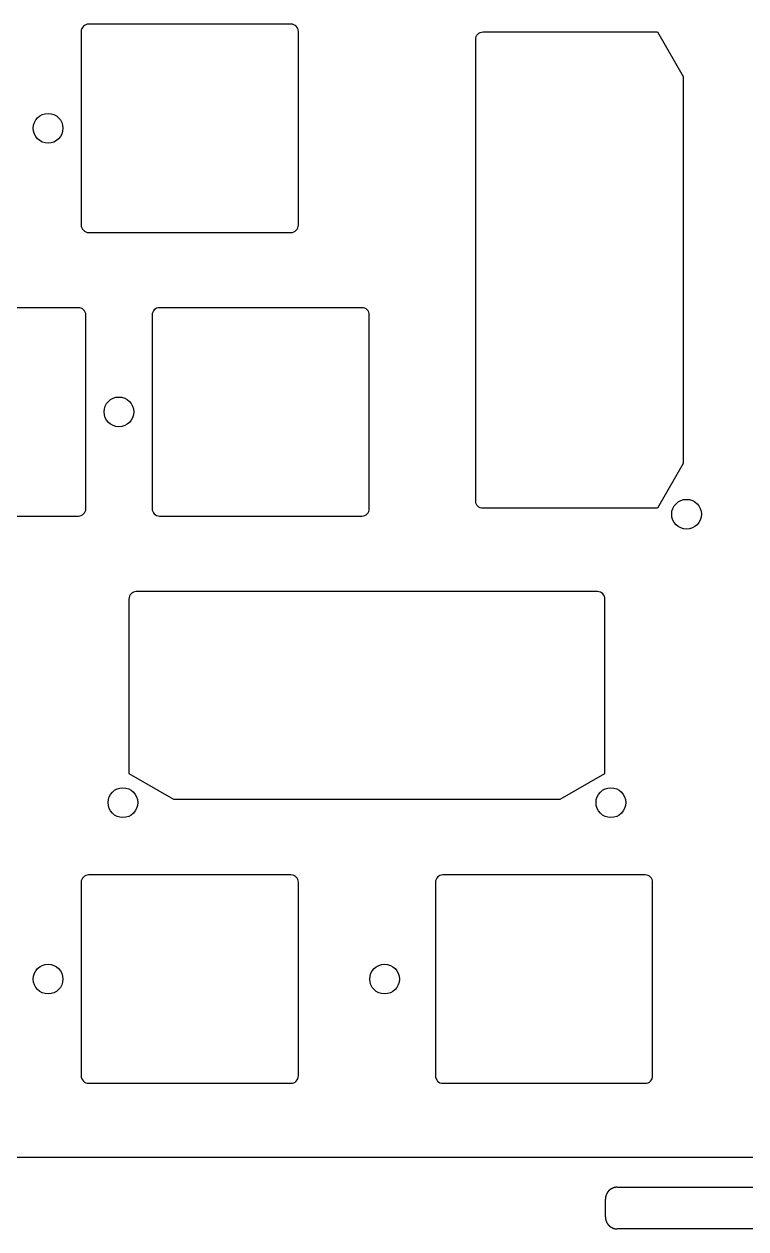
# Model space of a CAD drawing. Header units: millimetres. Extents: x -11 to 340, y -118 to 18.
# Drawn here: x 227 to 275.5, y -116.8 to -35.9 of the extents above; entities that cross this region are included whole.
import ezdxf

# ---------------------------------------------------------------- set-up
doc = ezdxf.new("R2010")
doc.units = ezdxf.units.MM
doc.header["$MEASUREMENT"] = 0
doc.layers.get('0').update_dxf_attribs({"linetype": 'CONTINUOUS'})
doc.layers.add('BLACK', color=7, linetype='CONTINUOUS')

msp = doc.modelspace()

# ---------------------------------------------------------------- linework, layer by layer
for points in [[(257.34375, -67.8875), (257.34375, -36.8875, -0.414213562), (257.84375, -36.3875), (269.56175, -36.3875), (271.29375, -39.3875), (271.29375, -65.3875), (269.56175, -68.3875), (257.84375, -68.3875, -0.414212391)], [(235.59375, -55.4125), (235.59375, -68.4125, 0.414212391), (236.09375, -68.9125), (249.69375, -68.9125, 0.414213562), (250.19375, -68.4125), (250.19375, -55.4125, 0.414213562), (249.69375, -54.9125), (236.09375, -54.9125, 0.414212391)], [(234.03125, -74.4875), (234.03125, -86.2055), (237.03125, -87.9375), (263.03125, -87.9375), (266.03125, -86.2055), (266.03125, -74.4875, 0.414213562), (265.53125, -73.9875), (234.53125, -73.9875, 0.414212391)], [(244.925, -93.012525), (231.325, -93.012525, 0.414212391), (230.825, -93.512525), (230.825, -106.512525, 0.414212391), (231.325, -107.012525), (244.925, -107.012525, 0.414213562), (245.425, -106.512525), (245.425, -93.512525, 0.414213562)], [(255.1375, -107.012525), (268.7375, -107.012525, 0.414213562), (269.2375, -106.512525), (269.2375, -93.512525, 0.414213562), (268.7375, -93.012525), (255.1375, -93.012525, 0.414212391), (254.6375, -93.512525), (254.6375, -106.512525, 0.414212391)]]:
    msp.add_lwpolyline(points, format="xyb", close=True)
for centre in [(233.3625, -61.9125), (271.51875, -68.7875), (233.63125, -88.1625), (266.43125, -88.1625), (228.6, -100.0125), (251.221875, -100.0125)]:
    msp.add_circle(centre, 1)
at = {"layer": 'BLACK', "linetype": 'Continuous'}
for p, q in [((230.825, -36.3625), (230.825, -49.3625)), ((244.925, -35.8625), (231.325, -35.8625)), ((245.425, -49.3625), (245.425, -36.3625)), ((231.325, -49.8625), (244.925, -49.8625)), ((230.6375, -54.9125), (217.0375, -54.9125)), ((231.1375, -68.4125), (231.1375, -55.4125)), ((217.0375, -68.9125), (230.6375, -68.9125)), ((286.3125, -111.9925), (221.893425, -111.9925)), ((266.444851, -114.11257), (266.438054, -114.116785)), ((266.451689, -114.108423), (266.444851, -114.11257)), ((266.458566, -114.104346), (266.451689, -114.108423)), ((266.465482, -114.100339), (266.458566, -114.104346)), ((266.472436, -114.096402), (266.465482, -114.100339)), ((266.479427, -114.092536), (266.472436, -114.096402)), ((266.486455, -114.088741), (266.479427, -114.092536)), ((266.493519, -114.085017), (266.486455, -114.088741)), ((266.500618, -114.081366), (266.493519, -114.085017)), ((266.507752, -114.077786), (266.500618, -114.081366)), ((266.51492, -114.074278), (266.507752, -114.077786)), ((266.522121, -114.070844), (266.51492, -114.074278)), ((266.529354, -114.067482), (266.522121, -114.070844)), ((266.53662, -114.064194), (266.529354, -114.067482)), ((266.543916, -114.060979), (266.53662, -114.064194)), ((266.551243, -114.057838), (266.543916, -114.060979)), ((266.5586, -114.054772), (266.551243, -114.057838)), ((266.565986, -114.051779), (266.5586, -114.054772)), ((266.573401, -114.048862), (266.565986, -114.051779)), ((266.580844, -114.046019), (266.573401, -114.048862)), ((266.588314, -114.043251), (266.580844, -114.046019)), ((266.59581, -114.040559), (266.588314, -114.043251)), ((266.603333, -114.037942), (266.59581, -114.040559)), ((266.61088, -114.035401), (266.603333, -114.037942)), ((266.618453, -114.032936), (266.61088, -114.035401)), ((266.62605, -114.030547), (266.618453, -114.032936)), ((266.63367, -114.028235), (266.62605, -114.030547)), ((266.641314, -114.025999), (266.63367, -114.028235)), ((266.64898, -114.02384), (266.641314, -114.025999)), ((266.656667, -114.021757), (266.64898, -114.02384)), ((266.664376, -114.019752), (266.656667, -114.021757)), ((266.672106, -114.017824), (266.664376, -114.019752)), ((266.679856, -114.015973), (266.672106, -114.017824)), ((266.687625, -114.0142), (266.679856, -114.015973)), ((266.695414, -114.012504), (266.687625, -114.0142)), ((266.70322, -114.010886), (266.695414, -114.012504)), ((266.711045, -114.009346), (266.70322, -114.010886)), ((266.718888, -114.007884), (266.711045, -114.009346)), ((266.726747, -114.0065), (266.718888, -114.007884)), ((266.734623, -114.005194), (266.726747, -114.0065)), ((266.742515, -114.003967), (266.734623, -114.005194)), ((266.750422, -114.002818), (266.742515, -114.003967)), ((266.758345, -114.001748), (266.750422, -114.002818)), ((266.766282, -114.000756), (266.758345, -114.001748)), ((266.774233, -113.999843), (266.766282, -114.000756)), ((266.782197, -113.999009), (266.774233, -113.999843)), ((266.790175, -113.998254), (266.782197, -113.999009)), ((266.798166, -113.997578), (266.790175, -113.998254)), ((266.806169, -113.996982), (266.798166, -113.997578)), ((266.814184, -113.996464), (266.806169, -113.996982)), ((266.82221, -113.996026), (266.814184, -113.996464)), ((266.830248, -113.995667), (266.82221, -113.996026)), ((266.838296, -113.995388), (266.830248, -113.995667)), ((266.846354, -113.995189), (266.838296, -113.995388)), ((266.854422, -113.995069), (266.846354, -113.995189)), ((266.8625, -113.995029), (266.854422, -113.995069)), ((266.8625, -113.995029), (279.5625, -113.995029)), ((266.062514, -114.790256), (266.0625, -114.794301)), ((266.0625, -114.794301), (266.0625, -114.795029)), ((266.0625, -115.995029), (266.0625, -114.795029)), ((266.062548, -114.786215), (266.062514, -114.790256)), ((266.062601, -114.782174), (266.062548, -114.786215)), ((266.062675, -114.778138), (266.062601, -114.782174)), ((266.062768, -114.774102), (266.062675, -114.778138)), ((266.062882, -114.770071), (266.062768, -114.774102)), ((266.063015, -114.76604), (266.062882, -114.770071)), ((266.063169, -114.762014), (266.063015, -114.76604)), ((266.063342, -114.757988), (266.063169, -114.762014)), ((266.063536, -114.753968), (266.063342, -114.757988)), ((266.063749, -114.749948), (266.063536, -114.753968)), ((266.063982, -114.745933), (266.063749, -114.749948)), ((266.064235, -114.741918), (266.063982, -114.745933)), ((266.064508, -114.737909), (266.064235, -114.741918)), ((266.064801, -114.733901), (266.064508, -114.737909)), ((266.065113, -114.729898), (266.064801, -114.733901)), ((266.065446, -114.725895), (266.065113, -114.729898)), ((266.065798, -114.721899), (266.065446, -114.725895)), ((266.06617, -114.717903), (266.065798, -114.721899)), ((266.066562, -114.713912), (266.06617, -114.717903)), ((266.066974, -114.709923), (266.066562, -114.713912)), ((266.067405, -114.705939), (266.066974, -114.709923)), ((266.067856, -114.701957), (266.067405, -114.705939)), ((266.068327, -114.69798), (266.067856, -114.701957)), ((266.068818, -114.694004), (266.068327, -114.69798)), ((266.069328, -114.690035), (266.068818, -114.694004)), ((266.069858, -114.686066), (266.069328, -114.690035)), ((266.070408, -114.682104), (266.069858, -114.686066)), ((266.070978, -114.678143), (266.070408, -114.682104)), ((266.071567, -114.674189), (266.070978, -114.678143)), ((266.072176, -114.670235), (266.071567, -114.674189)), ((266.072804, -114.666289), (266.072176, -114.670235)), ((266.073453, -114.662344), (266.072804, -114.666289)), ((266.07412, -114.658405), (266.073453, -114.662344)), ((266.074808, -114.654468), (266.07412, -114.658405)), ((266.075515, -114.650538), (266.074808, -114.654468)), ((266.076242, -114.646609), (266.075515, -114.650538)), ((266.076987, -114.642688), (266.076242, -114.646609)), ((266.077753, -114.638768), (266.076987, -114.642688)), ((266.078538, -114.634855), (266.077753, -114.638768)), ((266.079343, -114.630945), (266.078538, -114.634855)), ((266.080167, -114.627041), (266.079343, -114.630945)), ((266.081011, -114.623139), (266.080167, -114.627041)), ((266.081874, -114.619245), (266.081011, -114.623139)), ((266.082757, -114.615353), (266.081874, -114.619245)), ((266.083659, -114.611469), (266.082757, -114.615353)), ((266.08458, -114.607587), (266.083659, -114.611469)), ((266.085521, -114.603712), (266.08458, -114.607587)), ((266.086481, -114.59984), (266.085521, -114.603712)), ((266.087461, -114.595976), (266.086481, -114.59984)), ((266.08846, -114.592114), (266.087461, -114.595976)), ((266.089478, -114.58826), (266.08846, -114.592114)), ((266.090515, -114.584409), (266.089478, -114.58826)), ((266.091572, -114.580566), (266.090515, -114.584409)), ((266.092648, -114.576726), (266.091572, -114.580566)), ((266.093743, -114.572894), (266.092648, -114.576726)), ((266.094858, -114.569065), (266.093743, -114.572894)), ((266.095991, -114.565244), (266.094858, -114.569065)), ((266.097144, -114.561427), (266.095991, -114.565244)), ((266.098316, -114.557618), (266.097144, -114.561427)), ((266.099507, -114.553813), (266.098316, -114.557618)), ((266.100717, -114.550016), (266.099507, -114.553813)), ((266.101947, -114.546222), (266.100717, -114.550016)), ((266.103195, -114.542438), (266.101947, -114.546222)), ((266.104462, -114.538657), (266.103195, -114.542438)), ((266.105748, -114.534884), (266.104462, -114.538657)), ((266.107054, -114.531116), (266.105748, -114.534884)), ((266.108378, -114.527357), (266.107054, -114.531116)), ((266.109721, -114.523602), (266.108378, -114.527357)), ((266.111083, -114.519856), (266.109721, -114.523602)), ((266.112464, -114.516114), (266.111083, -114.519856)), ((266.113864, -114.512381), (266.112464, -114.516114)), ((266.115282, -114.508654), (266.113864, -114.512381)), ((266.116719, -114.504935), (266.115282, -114.508654)), ((266.118176, -114.501221), (266.116719, -114.504935)), ((266.11965, -114.497516), (266.118176, -114.501221)), ((266.121144, -114.493817), (266.11965, -114.497516)), ((266.122656, -114.490126), (266.121144, -114.493817)), ((266.124187, -114.486441), (266.122656, -114.490126)), ((266.125736, -114.482766), (266.124187, -114.486441)), ((266.127304, -114.479096), (266.125736, -114.482766)), ((266.12889, -114.475436), (266.127304, -114.479096)), ((266.130495, -114.471781), (266.12889, -114.475436)), ((266.132118, -114.468136), (266.130495, -114.471781)), ((266.13376, -114.464497), (266.132118, -114.468136)), ((266.13542, -114.460868), (266.13376, -114.464497)), ((266.137098, -114.457245), (266.13542, -114.460868)), ((266.138795, -114.453632), (266.137098, -114.457245)), ((266.14051, -114.450026), (266.138795, -114.453632)), ((266.142243, -114.44643), (266.14051, -114.450026)), ((266.143995, -114.44284), (266.142243, -114.44643)), ((266.145764, -114.43926), (266.143995, -114.44284)), ((266.147552, -114.435687), (266.145764, -114.43926)), ((266.149357, -114.432125), (266.147552, -114.435687)), ((266.151181, -114.428569), (266.149357, -114.432125)), ((266.153022, -114.425024), (266.151181, -114.428569)), ((266.154882, -114.421487), (266.153022, -114.425024)), ((266.15676, -114.41796), (266.154882, -114.421487)), ((266.158655, -114.41444), (266.15676, -114.41796)), ((266.160568, -114.410931), (266.158655, -114.41444)), ((266.162499, -114.40743), (266.160568, -114.410931)), ((266.164448, -114.40394), (266.162499, -114.40743)), ((266.166414, -114.400457), (266.164448, -114.40394)), ((266.168398, -114.396986), (266.166414, -114.400457)), ((266.1704, -114.393523), (266.168398, -114.396986)), ((266.172418, -114.390071), (266.1704, -114.393523)), ((266.174455, -114.386627), (266.172418, -114.390071)), ((266.176509, -114.383194), (266.174455, -114.386627)), ((266.17858, -114.379771), (266.176509, -114.383194)), ((266.180668, -114.376358), (266.17858, -114.379771)), ((266.182775, -114.372954), (266.180668, -114.376358)), ((266.184897, -114.369562), (266.182775, -114.372954)), ((266.187038, -114.366179), (266.184897, -114.369562)), ((266.189195, -114.362807), (266.187038, -114.366179)), ((266.191369, -114.359445), (266.189195, -114.362807)), ((266.19356, -114.356095), (266.191369, -114.359445)), ((266.195769, -114.352754), (266.19356, -114.356095)), ((266.197994, -114.349425), (266.195769, -114.352754)), ((266.200236, -114.346105), (266.197994, -114.349425)), ((266.202495, -114.342798), (266.200236, -114.346105)), ((266.20477, -114.339501), (266.202495, -114.342798)), ((266.207062, -114.336215), (266.20477, -114.339501)), ((266.209371, -114.33294), (266.207062, -114.336215)), ((266.211696, -114.329678), (266.209371, -114.33294)), ((266.214038, -114.326425), (266.211696, -114.329678)), ((266.216396, -114.323185), (266.214038, -114.326425)), ((266.21877, -114.319956), (266.216396, -114.323185)), ((266.221161, -114.316739), (266.21877, -114.319956)), ((266.223568, -114.313534), (266.221161, -114.316739)), ((266.225991, -114.31034), (266.223568, -114.313534)), ((266.22843, -114.307158), (266.225991, -114.31034)), ((266.230885, -114.303989), (266.22843, -114.307158)), ((266.233356, -114.300831), (266.230885, -114.303989)), ((266.235843, -114.297686), (266.233356, -114.300831)), ((266.238346, -114.294552), (266.235843, -114.297686)), ((266.240864, -114.291432), (266.238346, -114.294552)), ((266.243399, -114.288323), (266.240864, -114.291432)), ((266.245948, -114.285227), (266.243399, -114.288323)), ((266.248514, -114.282144), (266.245948, -114.285227)), ((266.251094, -114.279073), (266.248514, -114.282144)), ((266.253691, -114.276015), (266.251094, -114.279073)), ((266.256302, -114.27297), (266.253691, -114.276015)), ((266.258929, -114.269938), (266.256302, -114.27297)), ((266.261571, -114.266919), (266.258929, -114.269938)), ((266.264228, -114.263913), (266.261571, -114.266919)), ((266.2669, -114.26092), (266.264228, -114.263913)), ((266.269587, -114.257941), (266.2669, -114.26092)), ((266.272289, -114.254975), (266.269587, -114.257941)), ((266.275006, -114.252022), (266.272289, -114.254975)), ((266.277738, -114.249083), (266.275006, -114.252022)), ((266.280484, -114.246158), (266.277738, -114.249083)), ((266.283244, -114.243246), (266.280484, -114.246158)), ((266.28602, -114.240348), (266.283244, -114.243246)), ((266.288809, -114.237464), (266.28602, -114.240348)), ((266.291613, -114.234593), (266.288809, -114.237464)), ((266.294432, -114.231737), (266.291613, -114.234593)), ((266.300111, -114.226067), (266.294432, -114.231737)), ((266.305846, -114.220454), (266.300111, -114.226067)), ((266.311636, -114.214899), (266.305846, -114.220454)), ((266.317482, -114.209401), (266.311636, -114.214899)), ((266.323381, -114.203963), (266.317482, -114.209401)), ((266.329334, -114.198584), (266.323381, -114.203963)), ((266.33534, -114.193266), (266.329334, -114.198584)), ((266.341398, -114.188008), (266.33534, -114.193266)), ((266.347508, -114.182811), (266.341398, -114.188008)), ((266.353668, -114.177676), (266.347508, -114.182811)), ((266.359878, -114.172603), (266.353668, -114.177676)), ((266.366138, -114.167593), (266.359878, -114.172603)), ((266.372446, -114.162647), (266.366138, -114.167593)), ((266.378803, -114.157765), (266.372446, -114.162647)), ((266.385206, -114.152947), (266.378803, -114.157765)), ((266.391657, -114.148194), (266.385206, -114.152947)), ((266.398153, -114.143507), (266.391657, -114.148194)), ((266.404694, -114.138885), (266.398153, -114.143507)), ((266.41128, -114.134331), (266.404694, -114.138885)), ((266.417909, -114.129843), (266.41128, -114.134331)), ((266.424582, -114.125422), (266.417909, -114.129843)), ((266.431297, -114.12107), (266.424582, -114.125422)), ((266.438054, -114.116785), (266.431297, -114.12107)), ((266.0625, -115.995029), (266.06254, -116.003107)), ((266.06254, -116.003107), (266.06266, -116.011175)), ((266.06266, -116.011175), (266.062859, -116.019233)), ((266.062859, -116.019233), (266.063138, -116.027282)), ((266.063138, -116.027282), (266.063497, -116.035319)), ((266.063497, -116.035319), (266.063935, -116.043345)), ((266.063935, -116.043345), (266.064453, -116.05136)), ((266.064453, -116.05136), (266.065049, -116.059363)), ((266.065049, -116.059363), (266.065725, -116.067354)), ((266.065725, -116.067354), (266.06648, -116.075332)), ((266.06648, -116.075332), (266.067314, -116.083296)), ((266.067314, -116.083296), (266.068227, -116.091247)), ((266.068227, -116.091247), (266.069219, -116.099184)), ((266.069219, -116.099184), (266.070289, -116.107107)), ((266.070289, -116.107107), (266.071438, -116.115014)), ((266.071438, -116.115014), (266.072665, -116.122906)), ((266.072665, -116.122906), (266.073971, -116.130782)), ((266.073971, -116.130782), (266.075355, -116.138641)), ((266.075355, -116.138641), (266.076817, -116.146484)), ((266.076817, -116.146484), (266.078357, -116.154309)), ((266.078357, -116.154309), (266.079975, -116.162116)), ((266.079975, -116.162116), (266.081671, -116.169904)), ((266.081671, -116.169904), (266.083444, -116.177674)), ((266.083444, -116.177674), (266.085295, -116.185423)), ((266.085295, -116.185423), (266.087223, -116.193153)), ((266.087223, -116.193153), (266.089228, -116.200862)), ((266.089228, -116.200862), (266.091311, -116.20855)), ((266.091311, -116.20855), (266.09347, -116.216215)), ((266.09347, -116.216215), (266.095706, -116.223859)), ((266.095706, -116.223859), (266.098018, -116.231479)), ((266.098018, -116.231479), (266.100407, -116.239076)), ((266.100407, -116.239076), (266.102872, -116.246649)), ((266.102872, -116.246649), (266.105413, -116.254197)), ((266.105413, -116.254197), (266.10803, -116.261719)), ((266.10803, -116.261719), (266.110722, -116.269216)), ((266.110722, -116.269216), (266.11349, -116.276686)), ((266.11349, -116.276686), (266.116333, -116.284128)), ((266.116333, -116.284128), (266.11925, -116.291543)), ((266.11925, -116.291543), (266.122243, -116.298929)), ((266.122243, -116.298929), (266.125309, -116.306286)), ((266.125309, -116.306286), (266.12845, -116.313613)), ((266.12845, -116.313613), (266.131665, -116.32091)), ((266.131665, -116.32091), (266.134953, -116.328175)), ((266.134953, -116.328175), (266.138315, -116.335408)), ((266.138315, -116.335408), (266.141749, -116.342609)), ((266.141749, -116.342609), (266.145257, -116.349777)), ((266.145257, -116.349777), (266.148837, -116.356911)), ((266.148837, -116.356911), (266.152488, -116.36401)), ((266.152488, -116.36401), (266.156212, -116.371074)), ((266.156212, -116.371074), (266.160007, -116.378102)), ((266.160007, -116.378102), (266.163873, -116.385094)), ((266.163873, -116.385094), (266.16781, -116.392048)), ((266.16781, -116.392048), (266.171817, -116.398964)), ((266.171817, -116.398964), (266.175894, -116.405841)), ((266.175894, -116.405841), (266.18004, -116.412678)), ((266.18004, -116.412678), (266.184256, -116.419476)), ((266.184256, -116.419476), (266.18854, -116.426232)), ((266.18854, -116.426232), (266.192893, -116.432947)), ((266.192893, -116.432947), (266.197314, -116.43962)), ((266.197314, -116.43962), (266.201801, -116.446249)), ((266.201801, -116.446249), (266.206356, -116.452835)), ((266.206356, -116.452835), (266.210978, -116.459376)), ((266.210978, -116.459376), (266.215665, -116.465873)), ((266.215665, -116.465873), (266.220418, -116.472323)), ((266.220418, -116.472323), (266.225236, -116.478726)), ((266.225236, -116.478726), (266.230118, -116.485083)), ((266.230118, -116.485083), (266.235064, -116.491391)), ((266.235064, -116.491391), (266.240074, -116.497651)), ((266.240074, -116.497651), (266.245147, -116.503861)), ((266.245147, -116.503861), (266.250282, -116.510021)), ((266.250282, -116.510021), (266.255478, -116.516131)), ((266.255478, -116.516131), (266.260736, -116.522189)), ((266.260736, -116.522189), (266.266055, -116.528195)), ((266.266055, -116.528195), (266.271434, -116.534148)), ((266.271434, -116.534148), (266.276872, -116.540047)), ((266.276872, -116.540047), (266.282369, -116.545893)), ((266.282369, -116.545893), (266.287925, -116.551683)), ((266.287925, -116.551683), (266.293538, -116.557418)), ((266.293538, -116.557418), (266.299208, -116.563097)), ((266.299208, -116.563097), (266.302064, -116.565916)), ((266.302064, -116.565916), (266.304934, -116.56872)), ((266.304934, -116.56872), (266.307818, -116.571509)), ((266.307818, -116.571509), (266.310717, -116.574285)), ((266.310717, -116.574285), (266.313628, -116.577045)), ((266.313628, -116.577045), (266.316554, -116.579792)), ((266.316554, -116.579792), (266.319493, -116.582523)), ((266.319493, -116.582523), (266.322446, -116.58524)), ((266.322446, -116.58524), (266.325412, -116.587942)), ((266.325412, -116.587942), (266.328391, -116.590629)), ((266.328391, -116.590629), (266.331384, -116.593301)), ((266.331384, -116.593301), (266.33439, -116.595958)), ((266.33439, -116.595958), (266.337409, -116.5986)), ((266.337409, -116.5986), (266.340441, -116.601227)), ((266.340441, -116.601227), (266.343486, -116.603838)), ((266.343486, -116.603838), (266.346544, -116.606435)), ((266.346544, -116.606435), (266.349614, -116.609015)), ((266.349614, -116.609015), (266.352698, -116.611581)), ((266.352698, -116.611581), (266.355794, -116.61413)), ((266.355794, -116.61413), (266.358902, -116.616665)), ((266.358902, -116.616665), (266.362023, -116.619183)), ((266.362023, -116.619183), (266.365156, -116.621686)), ((266.365156, -116.621686), (266.368302, -116.624173)), ((266.368302, -116.624173), (266.371459, -116.626644)), ((266.371459, -116.626644), (266.374629, -116.629099)), ((266.374629, -116.629099), (266.377811, -116.631538)), ((266.377811, -116.631538), (266.381004, -116.633961)), ((266.381004, -116.633961), (266.38421, -116.636368)), ((266.38421, -116.636368), (266.387427, -116.638759)), ((266.387427, -116.638759), (266.390656, -116.641133)), ((266.390656, -116.641133), (266.393896, -116.643491)), ((266.393896, -116.643491), (266.397148, -116.645833)), ((266.397148, -116.645833), (266.400411, -116.648158)), ((266.400411, -116.648158), (266.403686, -116.650467)), ((266.403686, -116.650467), (266.406971, -116.652759)), ((266.406971, -116.652759), (266.410269, -116.655035)), ((266.410269, -116.655035), (266.413576, -116.657293)), ((266.413576, -116.657293), (266.416895, -116.659535)), ((266.416895, -116.659535), (266.420224, -116.66176)), ((266.420224, -116.66176), (266.423565, -116.663969)), ((266.423565, -116.663969), (266.426916, -116.66616)), ((266.426916, -116.66616), (266.430278, -116.668334)), ((266.430278, -116.668334), (266.43365, -116.670491)), ((266.43365, -116.670491), (266.437033, -116.672632)), ((266.437033, -116.672632), (266.440425, -116.674754)), ((266.440425, -116.674754), (266.443829, -116.676861)), ((266.443829, -116.676861), (266.447241, -116.678949)), ((266.447241, -116.678949), (266.450665, -116.68102)), ((266.450665, -116.68102), (266.454098, -116.683074)), ((266.454098, -116.683074), (266.457541, -116.685111)), ((266.457541, -116.685111), (266.460993, -116.687129)), ((266.460993, -116.687129), (266.464457, -116.689131)), ((266.464457, -116.689131), (266.467928, -116.691115)), ((266.467928, -116.691115), (266.47141, -116.693081)), ((266.47141, -116.693081), (266.474901, -116.69503)), ((266.474901, -116.69503), (266.478402, -116.696961)), ((266.478402, -116.696961), (266.481911, -116.698874)), ((266.481911, -116.698874), (266.48543, -116.700769)), ((266.48543, -116.700769), (266.488957, -116.702647)), ((266.488957, -116.702647), (266.492495, -116.704507)), ((266.492495, -116.704507), (266.49604, -116.706348)), ((266.49604, -116.706348), (266.499595, -116.708172)), ((266.499595, -116.708172), (266.503158, -116.709977)), ((266.503158, -116.709977), (266.506731, -116.711765)), ((266.506731, -116.711765), (266.51031, -116.713534)), ((266.51031, -116.713534), (266.5139, -116.715286)), ((266.5139, -116.715286), (266.517497, -116.717019)), ((266.517497, -116.717019), (266.521103, -116.718734)), ((266.521103, -116.718734), (266.524716, -116.720431)), ((266.524716, -116.720431), (266.528339, -116.722109)), ((266.528339, -116.722109), (266.531968, -116.723769)), ((266.531968, -116.723769), (266.535607, -116.725411)), ((266.535607, -116.725411), (266.539252, -116.727034)), ((266.539252, -116.727034), (266.542906, -116.728639)), ((266.542906, -116.728639), (266.546567, -116.730225)), ((266.546567, -116.730225), (266.550236, -116.731793)), ((266.550236, -116.731793), (266.553912, -116.733342)), ((266.553912, -116.733342), (266.557597, -116.734873)), ((266.557597, -116.734873), (266.561287, -116.736385)), ((266.561287, -116.736385), (266.564987, -116.737879)), ((266.564987, -116.737879), (266.568691, -116.739353)), ((266.568691, -116.739353), (266.572405, -116.74081)), ((266.572405, -116.74081), (266.576124, -116.742247)), ((266.576124, -116.742247), (266.579852, -116.743665)), ((266.579852, -116.743665), (266.583585, -116.745065)), ((266.583585, -116.745065), (266.587326, -116.746446)), ((266.587326, -116.746446), (266.591073, -116.747808)), ((266.591073, -116.747808), (266.594828, -116.749151)), ((266.594828, -116.749151), (266.598587, -116.750475)), ((266.598587, -116.750475), (266.602355, -116.751781)), ((266.602355, -116.751781), (266.606127, -116.753067)), ((266.606127, -116.753067), (266.609908, -116.754334)), ((266.609908, -116.754334), (266.613693, -116.755582)), ((266.613693, -116.755582), (266.617486, -116.756812)), ((266.617486, -116.756812), (266.621283, -116.758022)), ((266.621283, -116.758022), (266.625089, -116.759213)), ((266.625089, -116.759213), (266.628898, -116.760385)), ((266.628898, -116.760385), (266.632715, -116.761538)), ((266.632715, -116.761538), (266.636536, -116.762671)), ((266.636536, -116.762671), (266.640365, -116.763786)), ((266.640365, -116.763786), (266.644197, -116.764881)), ((266.644197, -116.764881), (266.648037, -116.765957)), ((266.648037, -116.765957), (266.65188, -116.767014)), ((266.65188, -116.767014), (266.655731, -116.768051)), ((266.655731, -116.768051), (266.659585, -116.769069)), ((266.659585, -116.769069), (266.663446, -116.770068)), ((266.663446, -116.770068), (266.667311, -116.771048)), ((266.667311, -116.771048), (266.671183, -116.772008)), ((266.671183, -116.772008), (266.675057, -116.772949)), ((266.675057, -116.772949), (266.678939, -116.77387)), ((266.678939, -116.77387), (266.682824, -116.774772)), ((266.682824, -116.774772), (266.686716, -116.775655)), ((266.686716, -116.775655), (266.69061, -116.776518)), ((266.69061, -116.776518), (266.694512, -116.777362)), ((266.694512, -116.777362), (266.698415, -116.778186)), ((266.698415, -116.778186), (266.702326, -116.778991)), ((266.702326, -116.778991), (266.706239, -116.779776)), ((266.706239, -116.779776), (266.710158, -116.780542)), ((266.710158, -116.780542), (266.71408, -116.781287)), ((266.71408, -116.781287), (266.718008, -116.782014)), ((266.718008, -116.782014), (266.721939, -116.782721)), ((266.721939, -116.782721), (266.725876, -116.783409)), ((266.725876, -116.783409), (266.729814, -116.784076)), ((266.729814, -116.784076), (266.733759, -116.784725)), ((266.733759, -116.784725), (266.737706, -116.785353)), ((266.737706, -116.785353), (266.741659, -116.785962)), ((266.741659, -116.785962), (266.745614, -116.786551)), ((266.745614, -116.786551), (266.749575, -116.787121)), ((266.749575, -116.787121), (266.753537, -116.787671)), ((266.753537, -116.787671), (266.757505, -116.788201)), ((266.757505, -116.788201), (266.761475, -116.788711)), ((266.761475, -116.788711), (266.765451, -116.789202)), ((266.765451, -116.789202), (266.769427, -116.789673)), ((266.769427, -116.789673), (266.77341, -116.790124)), ((266.77341, -116.790124), (266.777394, -116.790555)), ((266.777394, -116.790555), (266.781383, -116.790967)), ((266.781383, -116.790967), (266.785373, -116.791359)), ((266.785373, -116.791359), (266.789369, -116.791731)), ((266.789369, -116.791731), (266.793366, -116.792083)), ((266.793366, -116.792083), (266.797369, -116.792416)), ((266.797369, -116.792416), (266.801372, -116.792728)), ((266.801372, -116.792728), (266.80538, -116.793021)), ((266.80538, -116.793021), (266.809389, -116.793294)), ((266.809389, -116.793294), (266.813404, -116.793547)), ((266.813404, -116.793547), (266.817419, -116.79378)), ((266.817419, -116.79378), (266.821439, -116.793993)), ((266.821439, -116.793993), (266.825459, -116.794187)), ((266.825459, -116.794187), (266.829485, -116.79436)), ((266.829485, -116.79436), (266.833511, -116.794514)), ((266.833511, -116.794514), (266.837542, -116.794647)), ((266.837542, -116.794647), (266.841573, -116.794761)), ((266.841573, -116.794761), (266.845609, -116.794854)), ((266.845609, -116.794854), (266.849645, -116.794928)), ((266.849645, -116.794928), (266.853686, -116.794981)), ((266.853686, -116.794981), (266.857727, -116.795015)), ((266.857727, -116.795015), (266.861772, -116.795029)), ((266.861772, -116.795029), (266.8625, -116.795029)), ((279.5625, -116.795029), (266.8625, -116.795029))]:
    msp.add_line(p, q, dxfattribs=at)
at = {"layer": 'BLACK'}
msp.add_circle((228.6, -42.8625), 1, dxfattribs=at)
for centre, start, end in [((231.325, -36.3625), 90, 180), ((244.925, -36.3625), 0, 90), ((231.325, -49.3625), 180, 270), ((244.925, -49.3625), 270, 0), ((230.6375, -55.4125), 0, 90), ((230.6375, -68.4125), 270, 0)]:
    msp.add_arc(centre, 0.5, start, end, dxfattribs=at)

doc.saveas('drawing.dxf')
